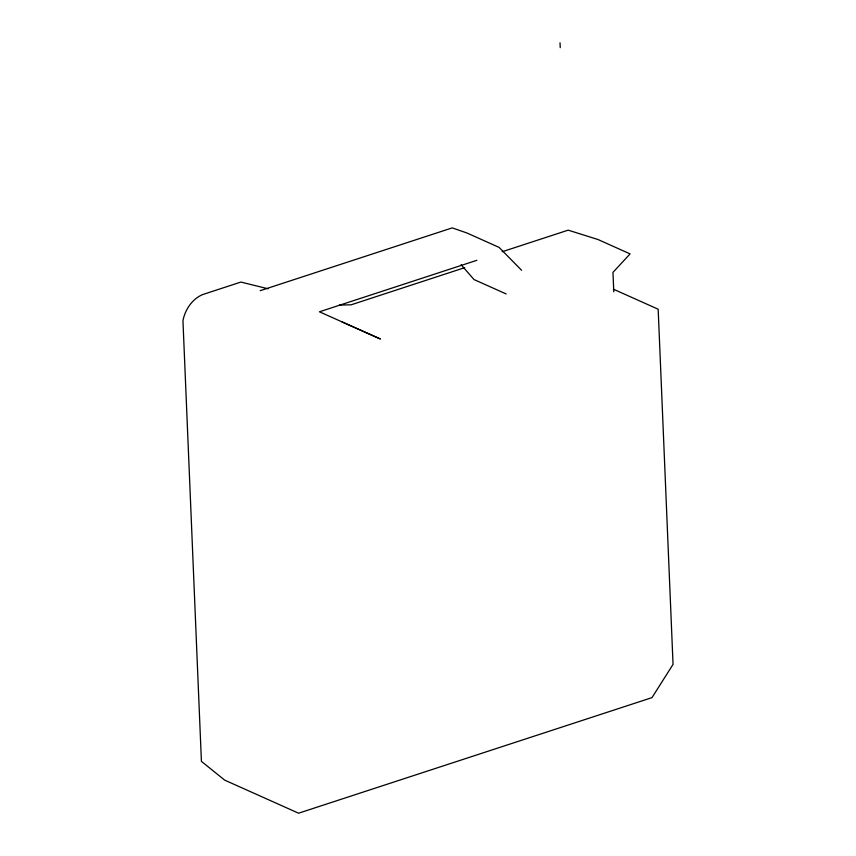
<?xml version="1.0" encoding="UTF-8"?>
<svg xmlns="http://www.w3.org/2000/svg" width="856" height="856" viewBox="0 0 856 856"><rect width="100%" height="100%" fill="white"/><g stroke="black" fill="none" stroke-linecap="round" stroke-linejoin="round"><path stroke-width="1.28" d="M260.181 290.687L452.236 227.889L466.959 233.003L499.091 247.395L521.593 270.282M502.151 251.739L568.181 230.157L597.959 239.509L630.091 253.9L612.96 272.379L613.784 291.821M476.867 260.31L319.427 311.798L380.385 338.997L341.919 321.867M464.68 267.671L351.163 304.8L339.34 305.089M268.014 288.772L240.9 282.063L202.53 294.614C192.044 299.129 185.078 309.679 182.949 320.668L201.417 761.359L224.668 780.116L298.584 813.2L651.983 697.629L673.051 664.374L658.168 309.219L613.335 289.146M506.153 293.94L474.021 279.559L461.095 264.718M560.027 42.8L560.231 47.658"/></g></svg>
